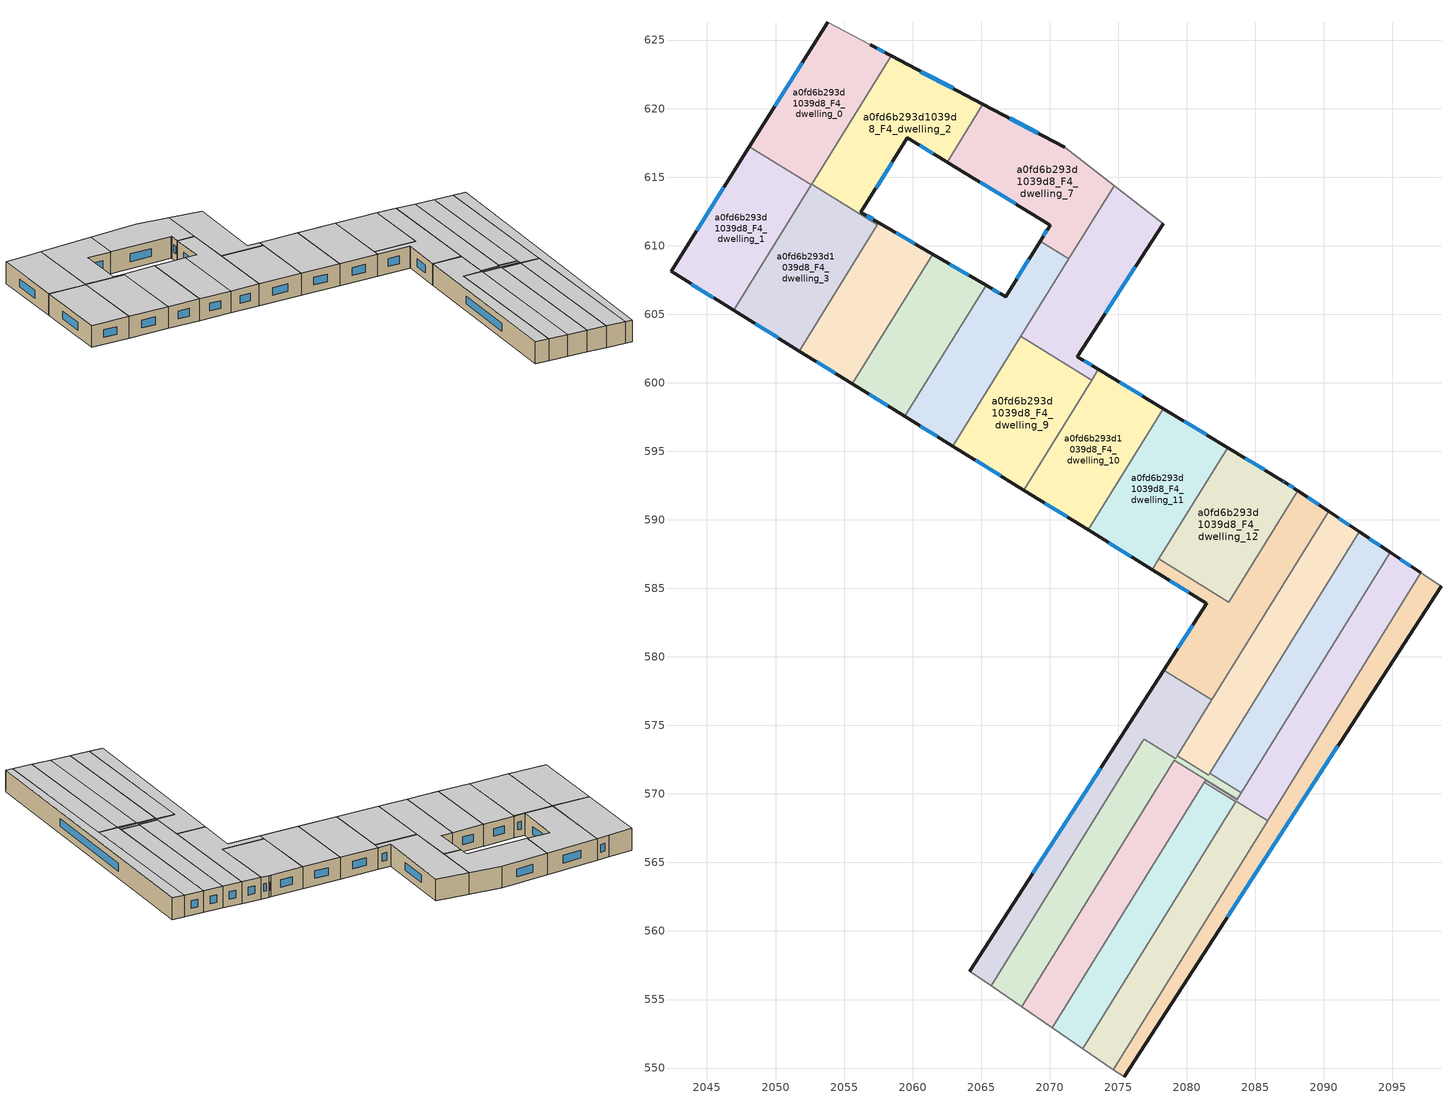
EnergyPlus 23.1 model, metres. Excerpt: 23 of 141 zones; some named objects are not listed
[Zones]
a0fd6b293d1039d8_F4_dwelling_0
 floor to a0fd6b293d1039d8_F3_dwelling_0 (EU_floor_Construction): 2056.91,624.66 2058.44,623.85 2052.61,614.43 2048.1,617.22 2053.8,626.31 z12
 wall outside (EU_wall_Construction): 2058.44,623.85 2056.91,624.66 / 2053.8,626.31 2048.1,617.22 z12:15
 wall to a0fd6b293d1039d8_F4_dwelling_1 (EU_wall_Construction): 2048.1,617.22 2052.61,614.43 z12:15
 wall adiabatic (EU_wall_Construction): 2056.91,624.66 2053.8,626.31 z12:15
 wall to a0fd6b293d1039d8_F4_dwelling_2 (EU_wall_Construction): 2052.64,614.48 2058.44,623.85 z12:15
 wall to a0fd6b293d1039d8_F4_dwelling_3 (EU_wall_Construction): 2052.61,614.43 2052.64,614.48 z12:15
 window (EU_Window_Construction): 2057.94,624.11 2057.41,624.4 / 2051.95,623.35 2049.95,620.18 z12.98:14.02
 ceiling to a0fd6b293d1039d8_F5_dwelling_0 (EU_floor_Construction): 2052.61,614.43 2058.44,623.85 2056.91,624.66 2053.8,626.31 2048.1,617.22 z15
a0fd6b293d1039d8_F4_dwelling_1
 floor to a0fd6b293d1039d8_F3_dwelling_1 (EU_floor_Construction): 2052.61,614.43 2046.94,605.29 2042.37,608.12 2048.1,617.22 z12
 wall outside (EU_wall_Construction): 2048.1,617.22 2042.37,608.12 2046.94,605.29 z12:15
 wall to a0fd6b293d1039d8_F4_dwelling_3 (EU_wall_Construction): 2046.94,605.29 2052.61,614.43 z12:15
 window (EU_Window_Construction): 2046.24,614.26 2044.23,611.08 / 2043.86,607.2 2045.46,606.21 z12.98:14.02
 ceiling to a0fd6b293d1039d8_F5_dwelling_1 (EU_floor_Construction): 2046.94,605.29 2052.61,614.43 2048.1,617.22 2042.37,608.12 z15
a0fd6b293d1039d8_F4_dwelling_10
 floor to a0fd6b293d1039d8_F3_dwelling_10 (EU_floor_Construction): 2078.29,598.11 2072.81,589.26 2068.11,592.17 2073.56,600.97 z12
 wall outside (EU_wall_Construction): 2068.11,592.17 2072.81,589.26 / 2078.29,598.11 2073.56,600.97 z12:15
 wall to a0fd6b293d1039d8_F4_dwelling_11 (EU_wall_Construction): 2072.81,589.26 2078.29,598.11 z12:15
 wall to a0fd6b293d1039d8_F4_dwelling_9 (EU_wall_Construction): 2073.08,600.19 2068.11,592.17 z12:15
 wall to a0fd6b293d1039d8_F4_dwelling_8 (EU_wall_Construction): 2073.56,600.97 2073.08,600.2 z12:15
 window (EU_Window_Construction): 2069.64,591.22 2071.28,590.21 / 2076.75,599.04 2075.1,600.04 z12.98:14.02
 ceiling to a0fd6b293d1039d8_F5_dwelling_10 (EU_floor_Construction): 2072.81,589.26 2078.29,598.11 2073.56,600.97 2068.11,592.17 z15
a0fd6b293d1039d8_F4_dwelling_11
 floor to a0fd6b293d1039d8_F3_dwelling_11 (EU_floor_Construction): 2082.99,595.26 2077.48,586.36 2072.81,589.26 2078.29,598.11 z12
 wall outside (EU_wall_Construction): 2082.99,595.26 2078.29,598.11 / 2072.81,589.26 2077.48,586.36 z12:15
 wall to a0fd6b293d1039d8_F4_dwelling_12 (EU_wall_Construction): 2077.97,587.15 2082.99,595.26 z12:15
 wall to a0fd6b293d1039d8_F4_dwelling_13 (EU_wall_Construction): 2077.48,586.36 2077.97,587.15 z12:15
 window (EU_Window_Construction): 2081.46,596.19 2079.82,597.19 / 2074.33,588.32 2075.96,587.3 z12.98:14.02
 ceiling to a0fd6b293d1039d8_F5_dwelling_11 (EU_floor_Construction): 2077.48,586.36 2082.99,595.26 2078.29,598.11 2072.81,589.26 z15
a0fd6b293d1039d8_F4_dwelling_12
 floor to a0fd6b293d1039d8_F3_dwelling_12 (EU_floor_Construction): 2086.97,592.86 2087.15,592.75 2088.1,592.12 2083.07,583.99 2077.97,587.15 2082.99,595.26 z12
 wall outside (EU_wall_Construction): 2088.1,592.12 2087.15,592.75 2086.97,592.86 2082.99,595.26 z12:15
 wall to a0fd6b293d1039d8_F4_dwelling_13 (EU_wall_Construction): 2077.97,587.15 2083.07,583.99 2088.1,592.12 z12:15
 window (EU_Window_Construction): 2087.09,592.78 2087.03,592.82 / 2087.79,592.32 2087.46,592.54 / 2085.68,593.64 2084.29,594.48 z12.98:14.02
 ceiling to a0fd6b293d1039d8_F5_dwelling_12 (EU_floor_Construction): 2083.07,583.99 2088.1,592.12 2087.15,592.75 2086.97,592.86 2082.99,595.26 2077.97,587.15 z15
a0fd6b293d1039d8_F4_dwelling_13
 floor to a0fd6b293d1039d8_F3_dwelling_13 (EU_floor_Construction): 2090.35,590.62 2081.83,576.86 2078.32,579.04 2081.45,583.9 2081.43,583.91 2077.48,586.36 2077.97,587.15 2083.07,583.99 2088.1,592.12 z12
 wall outside (EU_wall_Construction): 2090.35,590.62 2088.1,592.12 / 2077.48,586.36 2081.43,583.91 2081.45,583.9 2078.32,579.04 z12:15
 wall to a0fd6b293d1039d8_F4_dwelling_14 (EU_wall_Construction): 2078.32,579.04 2081.83,576.86 z12:15
 wall to a0fd6b293d1039d8_F4_dwelling_15 (EU_wall_Construction): 2081.83,576.86 2090.35,590.62 z12:15
 window (EU_Window_Construction): 2089.62,591.1 2088.83,591.63 / 2080.43,582.32 2079.34,580.62 / 2078.77,585.56 2080.15,584.71 z12.98:14.02
 ceiling to a0fd6b293d1039d8_F5_dwelling_13 (EU_floor_Construction): 2081.83,576.86 2090.35,590.62 2088.1,592.12 2083.07,583.99 2077.97,587.15 2077.48,586.36 2081.43,583.91 2081.45,583.9 2078.32,579.04 z15
a0fd6b293d1039d8_F4_dwelling_14
 floor to a0fd6b293d1039d8_F3_dwelling_14 (EU_floor_Construction): 2081.83,576.86 2079.19,572.58 2076.89,574.01 2065.73,555.99 2064.15,557.07 2078.32,579.04 z12
 wall outside (EU_wall_Construction): 2078.32,579.04 2064.15,557.07 z12:15
 wall adiabatic (EU_wall_Construction): 2064.15,557.07 2065.73,555.99 z12:15
 wall to a0fd6b293d1039d8_F4_dwelling_16 (EU_wall_Construction): 2065.73,555.99 2076.76,573.79 2076.86,573.96 2076.89,574.01 2079.19,572.58 2079.32,572.79 z12:15
 wall to a0fd6b293d1039d8_F4_dwelling_15 (EU_wall_Construction): 2079.32,572.79 2081.83,576.86 z12:15
 window (EU_Window_Construction): 2073.71,571.89 2068.76,564.21 z12.98:14.02
 ceiling to a0fd6b293d1039d8_F5_dwelling_14 (EU_floor_Construction): 2065.73,555.99 2076.89,574.01 2079.19,572.58 2081.83,576.86 2078.32,579.04 2064.15,557.07 z15
a0fd6b293d1039d8_F4_dwelling_15
 floor to a0fd6b293d1039d8_F3_dwelling_15 (EU_floor_Construction): 2092.6,589.12 2081.61,571.37 2079.32,572.79 2090.35,590.62 z12
 wall outside (EU_wall_Construction): 2092.6,589.12 2090.35,590.62 z12:15
 wall to a0fd6b293d1039d8_F4_dwelling_16 (EU_wall_Construction): 2079.32,572.79 2081.61,571.37 2081.69,571.5 z12:15
 wall to a0fd6b293d1039d8_F4_dwelling_17 (EU_wall_Construction): 2081.69,571.5 2092.6,589.12 z12:15
 window (EU_Window_Construction): 2091.87,589.6 2091.08,590.13 z12.98:14.02
 ceiling to a0fd6b293d1039d8_F5_dwelling_15 (EU_floor_Construction): 2081.61,571.37 2092.6,589.12 2090.35,590.62 2079.32,572.79 z15
a0fd6b293d1039d8_F4_dwelling_16
 floor to a0fd6b293d1039d8_F3_dwelling_16 (EU_floor_Construction): 2081.69,571.5 2083.98,570.08 2083.69,569.61 2079.1,572.45 2067.97,554.46 2065.73,555.99 2076.76,573.79 2076.86,573.96 2076.89,574.01 2079.19,572.58 2079.32,572.79 2081.61,571.37 z12
 wall to a0fd6b293d1039d8_F4_dwelling_17 (EU_wall_Construction): 2083.98,570.08 2081.69,571.5 z12:15
 wall adiabatic (EU_wall_Construction): 2065.73,555.99 2067.97,554.46 z12:15
 wall to a0fd6b293d1039d8_F4_dwelling_18 (EU_wall_Construction): 2067.97,554.46 2079.1,572.45 2083.69,569.61 z12:15
 wall to a0fd6b293d1039d8_F4_dwelling_19 (EU_wall_Construction): 2083.69,569.61 2083.98,570.08 z12:15
 ceiling to a0fd6b293d1039d8_F5_dwelling_16 (EU_floor_Construction): 2083.69,569.61 2083.98,570.08 2081.69,571.5 2081.61,571.37 2079.32,572.79 2079.19,572.58 2076.89,574.01 2076.86,573.96 2076.76,573.79 2065.73,555.99 2067.97,554.46 2079.1,572.45 z15
a0fd6b293d1039d8_F4_dwelling_17
 floor to a0fd6b293d1039d8_F3_dwelling_17 (EU_floor_Construction): 2094.85,587.62 2083.98,570.08 2081.69,571.5 2092.6,589.12 z12
 wall outside (EU_wall_Construction): 2094.85,587.62 2092.6,589.12 z12:15
 wall to a0fd6b293d1039d8_F4_dwelling_19 (EU_wall_Construction): 2083.98,570.08 2094.85,587.62 z12:15
 window (EU_Window_Construction): 2094.12,588.11 2093.33,588.63 z12.98:14.02
 ceiling to a0fd6b293d1039d8_F5_dwelling_17 (EU_floor_Construction): 2083.98,570.08 2094.85,587.62 2092.6,589.12 2081.69,571.5 z15
a0fd6b293d1039d8_F4_dwelling_18
 floor to a0fd6b293d1039d8_F3_dwelling_18 (EU_floor_Construction): 2081.37,570.98 2081.34,570.93 2070.2,552.94 2067.97,554.46 2079.1,572.45 2083.69,569.61 2083.67,569.56 z12
 wall adiabatic (EU_wall_Construction): 2067.97,554.46 2070.2,552.94 z12:15
 wall to a0fd6b293d1039d8_F4_dwelling_19 (EU_wall_Construction): 2081.29,570.85 2081.34,570.93 2081.37,570.98 2083.67,569.56 2083.69,569.61 z12:15
 wall to a0fd6b293d1039d8_F4_dwelling_20 (EU_wall_Construction): 2070.2,552.94 2081.29,570.85 z12:15
 ceiling to a0fd6b293d1039d8_F5_dwelling_18 (EU_floor_Construction): 2070.2,552.94 2081.34,570.93 2081.37,570.98 2083.67,569.56 2083.69,569.61 2079.1,572.45 2067.97,554.46 z15
a0fd6b293d1039d8_F4_dwelling_19
 floor to a0fd6b293d1039d8_F3_dwelling_19 (EU_floor_Construction): 2097.09,586.12 2086.01,568.22 2085.93,568.09 2085.9,568.05 2083.61,569.47 2083.58,569.43 2081.29,570.85 2081.34,570.93 2081.37,570.98 2083.67,569.56 2094.85,587.62 z12
 wall outside (EU_wall_Construction): 2097.09,586.12 2094.85,587.62 z12:15
 wall to a0fd6b293d1039d8_F4_dwelling_21 (EU_wall_Construction): 2083.58,569.43 2083.61,569.47 2085.9,568.05 z12:15
 wall to a0fd6b293d1039d8_F4_dwelling_20 (EU_wall_Construction): 2081.29,570.85 2083.58,569.43 z12:15
 wall to a0fd6b293d1039d8_F4_dwelling_22 (EU_wall_Construction): 2085.9,568.05 2085.93,568.09 2086.01,568.22 2097.09,586.12 z12:15
 window (EU_Window_Construction): 2096.36,586.61 2095.58,587.13 z12.98:14.02
 ceiling to a0fd6b293d1039d8_F5_dwelling_19 (EU_floor_Construction): 2086.01,568.22 2097.09,586.12 2094.85,587.62 2083.67,569.56 2081.37,570.98 2081.34,570.93 2081.29,570.85 2083.58,569.43 2083.61,569.47 2085.9,568.05 2085.93,568.09 z15
a0fd6b293d1039d8_F4_dwelling_2
 floor to a0fd6b293d1039d8_F3_dwelling_2 (EU_floor_Construction): 2065.13,620.32 2062.52,616.1 2062.43,616.16 2059.62,617.87 2056.23,612.43 2057.54,611.67 2057.44,611.51 2052.64,614.48 2058.44,623.85 z12
 wall outside (EU_wall_Construction): 2065.13,620.32 2058.44,623.85 / 2057.54,611.67 2056.23,612.43 2059.62,617.87 2062.43,616.16 2062.52,616.1 z12:15
 wall to a0fd6b293d1039d8_F4_dwelling_7 (EU_wall_Construction): 2062.52,616.1 2065.13,620.32 z12:15
 wall to a0fd6b293d1039d8_F4_dwelling_3 (EU_wall_Construction): 2052.64,614.48 2057.44,611.51 z12:15
 wall to a0fd6b293d1039d8_F4_dwelling_4 (EU_wall_Construction): 2057.44,611.51 2057.54,611.67 z12:15
 window (EU_Window_Construction): 2062.95,621.47 2060.61,622.7 / 2060.54,617.31 2061.52,616.71 / 2057.34,614.2 2058.52,616.1 / 2057.11,611.92 2056.66,612.18 z12.98:14.02
 ceiling to a0fd6b293d1039d8_F5_dwelling_2 (EU_floor_Construction): 2062.52,616.1 2065.13,620.32 2058.44,623.85 2052.64,614.48 2057.44,611.51 2057.54,611.67 2056.23,612.43 2059.62,617.87 2062.43,616.16 z15
a0fd6b293d1039d8_F4_dwelling_20
 floor to a0fd6b293d1039d8_F3_dwelling_20 (EU_floor_Construction): 2083.58,569.43 2072.43,551.41 2070.2,552.94 2081.29,570.85 z12
 wall adiabatic (EU_wall_Construction): 2070.2,552.94 2072.43,551.41 z12:15
 wall to a0fd6b293d1039d8_F4_dwelling_21 (EU_wall_Construction): 2072.43,551.41 2083.58,569.43 z12:15
 ceiling to a0fd6b293d1039d8_F5_dwelling_20 (EU_floor_Construction): 2072.43,551.41 2083.58,569.43 2081.29,570.85 2070.2,552.94 z15
a0fd6b293d1039d8_F4_dwelling_21
 floor to a0fd6b293d1039d8_F3_dwelling_21 (EU_floor_Construction): 2085.9,568.05 2074.66,549.89 2072.43,551.41 2083.61,569.47 z12
 wall adiabatic (EU_wall_Construction): 2072.43,551.41 2074.66,549.89 z12:15
 wall to a0fd6b293d1039d8_F4_dwelling_22 (EU_wall_Construction): 2074.66,549.89 2085.9,568.05 z12:15
 ceiling to a0fd6b293d1039d8_F5_dwelling_21 (EU_floor_Construction): 2074.66,549.89 2085.9,568.05 2083.61,569.47 2072.43,551.41 z15
a0fd6b293d1039d8_F4_dwelling_22
 floor to a0fd6b293d1039d8_F3_dwelling_22 (EU_floor_Construction): 2098.55,585.15 2075.43,549.36 2074.66,549.89 2097.09,586.12 z12
 wall outside (EU_wall_Construction): 2075.43,549.36 2098.55,585.15 z12:15
 wall adiabatic (EU_wall_Construction): 2098.55,585.15 2097.09,586.12 / 2074.66,549.89 2075.43,549.36 z12:15
 window (EU_Window_Construction): 2082.95,561 2091.03,573.51 z12.98:14.02
 ceiling to a0fd6b293d1039d8_F5_dwelling_22 (EU_floor_Construction): 2075.43,549.36 2098.55,585.15 2097.09,586.12 2074.66,549.89 z15
a0fd6b293d1039d8_F4_dwelling_3
 floor to a0fd6b293d1039d8_F3_dwelling_3 (EU_floor_Construction): 2057.44,611.51 2051.74,602.31 2046.94,605.29 2052.64,614.48 z12
 wall outside (EU_wall_Construction): 2046.94,605.29 2051.74,602.31 z12:15
 wall to a0fd6b293d1039d8_F4_dwelling_4 (EU_wall_Construction): 2051.74,602.31 2057.44,611.51 z12:15
 window (EU_Window_Construction): 2048.5,604.32 2050.18,603.28 z12.98:14.02
 ceiling to a0fd6b293d1039d8_F5_dwelling_3 (EU_floor_Construction): 2051.74,602.31 2057.44,611.51 2052.64,614.48 2046.94,605.29 z15
a0fd6b293d1039d8_F4_dwelling_4
 floor to a0fd6b293d1039d8_F3_dwelling_4 (EU_floor_Construction): 2061.41,609.41 2061.46,609.38 2055.6,599.92 2051.74,602.31 2057.54,611.67 z12
 wall outside (EU_wall_Construction): 2061.46,609.38 2061.41,609.41 2057.54,611.67 / 2051.74,602.31 2055.6,599.92 z12:15
 wall to a0fd6b293d1039d8_F4_dwelling_5 (EU_wall_Construction): 2055.6,599.92 2061.46,609.38 z12:15
 window (EU_Window_Construction): 2060.15,610.14 2058.8,610.93 / 2053,601.53 2054.35,600.7 z12.98:14.02
 ceiling to a0fd6b293d1039d8_F5_dwelling_4 (EU_floor_Construction): 2055.6,599.92 2061.46,609.38 2061.41,609.41 2057.54,611.67 2051.74,602.31 z15
a0fd6b293d1039d8_F4_dwelling_5
 floor to a0fd6b293d1039d8_F3_dwelling_5 (EU_floor_Construction): 2065.36,607.1 2059.44,597.54 2055.6,599.92 2061.46,609.38 z12
 wall outside (EU_wall_Construction): 2065.36,607.1 2061.46,609.38 / 2055.6,599.92 2059.44,597.54 z12:15
 wall to a0fd6b293d1039d8_F4_dwelling_6 (EU_wall_Construction): 2059.44,597.54 2065.36,607.1 z12:15
 window (EU_Window_Construction): 2064.09,607.84 2062.73,608.64 / 2056.85,599.15 2058.19,598.32 z12.98:14.02
 ceiling to a0fd6b293d1039d8_F5_dwelling_5 (EU_floor_Construction): 2059.44,597.54 2065.36,607.1 2061.46,609.38 2055.6,599.92 z15
a0fd6b293d1039d8_F4_dwelling_6
 floor to a0fd6b293d1039d8_F3_dwelling_6 (EU_floor_Construction): 2071.39,609.03 2062.93,595.38 2059.44,597.54 2065.36,607.1 2066.78,606.27 2069.3,610.33 z12
 wall outside (EU_wall_Construction): 2069.3,610.33 2066.78,606.27 2065.36,607.1 / 2059.44,597.54 2062.93,595.38 z12:15
 wall to a0fd6b293d1039d8_F4_dwelling_7 (EU_wall_Construction): 2071.39,609.03 2069.3,610.33 z12:15
 wall to a0fd6b293d1039d8_F4_dwelling_9 (EU_wall_Construction): 2062.93,595.38 2067.9,603.4 z12:15
 wall to a0fd6b293d1039d8_F4_dwelling_8 (EU_wall_Construction): 2067.9,603.4 2071.39,609.03 z12:15
 window (EU_Window_Construction): 2066.32,606.54 2065.82,606.83 / 2068.48,609.01 2067.6,607.59 / 2060.58,596.84 2061.8,596.08 z12.98:14.02
 ceiling to a0fd6b293d1039d8_F5_dwelling_6 (EU_floor_Construction): 2062.93,595.38 2071.39,609.03 2069.3,610.33 2066.78,606.27 2065.36,607.1 2059.44,597.54 z15
a0fd6b293d1039d8_F4_dwelling_7
 floor to a0fd6b293d1039d8_F3_dwelling_7 (EU_floor_Construction): 2071.1,617.17 2074.7,614.38 2071.39,609.03 2069.3,610.33 2070.03,611.51 2069.92,611.58 2062.52,616.1 2065.13,620.32 z12
 wall outside (EU_wall_Construction): 2062.52,616.1 2069.92,611.58 2070.03,611.51 2069.3,610.33 / 2071.1,617.17 2065.13,620.32 z12:15
 wall adiabatic (EU_wall_Construction): 2074.7,614.38 2071.1,617.17 z12:15
 wall to a0fd6b293d1039d8_F4_dwelling_8 (EU_wall_Construction): 2071.39,609.03 2074.7,614.38 z12:15
 window (EU_Window_Construction): 2064.92,614.63 2067.51,613.05 / 2069.16,618.19 2067.07,619.3 / 2069.8,611.12 2069.54,610.71 z12.98:14.02
 ceiling to a0fd6b293d1039d8_F5_dwelling_7 (EU_floor_Construction): 2071.39,609.03 2074.7,614.38 2071.1,617.17 2065.13,620.32 2062.52,616.1 2069.92,611.58 2070.03,611.51 2069.3,610.33 z15
a0fd6b293d1039d8_F4_dwelling_8
 floor to a0fd6b293d1039d8_F3_dwelling_8 (EU_floor_Construction): 2078.3,611.6 2072.01,601.91 2073.56,600.97 2073.07,600.2 2067.9,603.4 2074.7,614.38 z12
 wall outside (EU_wall_Construction): 2073.56,600.97 2072.01,601.91 2078.3,611.6 z12:15
 wall to a0fd6b293d1039d8_F4_dwelling_9 (EU_wall_Construction): 2067.9,603.4 2073.07,600.2 z12:15
 wall adiabatic (EU_wall_Construction): 2078.3,611.6 2074.7,614.38 z12:15
 window (EU_Window_Construction): 2074.06,605.06 2076.26,608.45 / 2073.06,601.28 2072.52,601.61 z12.98:14.02
 ceiling to a0fd6b293d1039d8_F5_dwelling_8 (EU_floor_Construction): 2073.56,600.97 2072.01,601.91 2078.3,611.6 2074.7,614.38 2067.9,603.4 2073.07,600.2 z15
a0fd6b293d1039d8_F4_dwelling_9
 floor to a0fd6b293d1039d8_F3_dwelling_9 (EU_floor_Construction): 2073.07,600.2 2068.11,592.17 2062.93,595.38 2067.9,603.4 z12
 wall outside (EU_wall_Construction): 2062.93,595.38 2068.11,592.17 z12:15
 window (EU_Window_Construction): 2064.62,594.33 2066.42,593.21 z12.98:14.02
 ceiling to a0fd6b293d1039d8_F5_dwelling_9 (EU_floor_Construction): 2068.11,592.17 2073.07,600.2 2067.9,603.4 2062.93,595.38 z15
[Building]
EU S2 Campaign: North Axis=0; Terrain=City; Solar Distribution=FullExterior
[Site:Location]
Bologna: Latitude=44.5; Longitude=11.25; Time Zone=1; Elevation=37
[SizingPeriod:WeatherFileDays]
AnnualSizingPeriod: Begin Month=1; Begin Day of Month=1; End Month=12; End Day of Month=31; Day of Week for Start Day=Monday; Use Weather File Daylight Saving Period=No; Use Weather File Rain and Snow Indicators=No
[MATERIAL]
EU_InternalMass_Material: Roughness=MediumRough; Thickness=0.1; Conductivity=1; Density=1800; Specific Heat=900; Thermal Absorptance=0.9; Solar Absorptance=0.7; Visible Absorptance=0.7
[MATERIAL:NOMASS] Roughness=MediumRough; Thermal Absorptance=0.9; Solar Absorptance=0.7; Visible Absorptance=0.7
Name | Thermal Resistance
EU_wall_NoMass | 0.905828
EU_floor_NoMass | 0.67114
[WINDOWMATERIAL:SIMPLEGLAZINGSYSTEM]
EU_Window_SimpleGlazing: UFactor=4.52486; Solar Heat Gain Coefficient=0.85; Visible Transmittance=0.85
[CONSTRUCTION]
EU_wall_Construction: EU_wall_NoMass
EU_floor_Construction: EU_floor_NoMass
EU_Window_Construction: EU_Window_SimpleGlazing
EU_InternalMass_Construction: EU_InternalMass_Material
[ZONE] Type=1; Multiplier=1; Ceiling Height=autocalculate; Floor Area=autocalculate; Part of Total Floor Area=Yes
Name | Volume
a0fd6b293d1039d8_F4_dwelling_0 | 172.289
a0fd6b293d1039d8_F4_dwelling_1 | 172.304
a0fd6b293d1039d8_F4_dwelling_10 | 172.26
a0fd6b293d1039d8_F4_dwelling_11 | 172.282
a0fd6b293d1039d8_F4_dwelling_12 | 172.277
a0fd6b293d1039d8_F4_dwelling_13 | 172.27
a0fd6b293d1039d8_F4_dwelling_14 | 172.265
a0fd6b293d1039d8_F4_dwelling_15 | 169.432
a0fd6b293d1039d8_F4_dwelling_16 | 179.991
a0fd6b293d1039d8_F4_dwelling_17 | 167.443
a0fd6b293d1039d8_F4_dwelling_18 | 172.34
a0fd6b293d1039d8_F4_dwelling_19 | 173.549
a0fd6b293d1039d8_F4_dwelling_2 | 189.202
a0fd6b293d1039d8_F4_dwelling_20 | 171.048
a0fd6b293d1039d8_F4_dwelling_21 | 172.278
a0fd6b293d1039d8_F4_dwelling_22 | 172.25
a0fd6b293d1039d8_F4_dwelling_3 | 183.272
a0fd6b293d1039d8_F4_dwelling_4 | 150.642
a0fd6b293d1039d8_F4_dwelling_5 | 151.564
a0fd6b293d1039d8_F4_dwelling_6 | 174.339
a0fd6b293d1039d8_F4_dwelling_7 | 184.738
a0fd6b293d1039d8_F4_dwelling_8 | 172.281
a0fd6b293d1039d8_F4_dwelling_9 | 172.284
[INTERNALMASS] Construction=EU_InternalMass_Construction
Name | Zone or ZoneList | Surface Area
a0fd6b293d1039d8_F4_dwelling_0_EU_InternalMass | a0fd6b293d1039d8_F4_dwelling_0 | 57.43
a0fd6b293d1039d8_F4_dwelling_1_EU_InternalMass | a0fd6b293d1039d8_F4_dwelling_1 | 57.4337
a0fd6b293d1039d8_F4_dwelling_2_EU_InternalMass | a0fd6b293d1039d8_F4_dwelling_2 | 63.0678
a0fd6b293d1039d8_F4_dwelling_3_EU_InternalMass | a0fd6b293d1039d8_F4_dwelling_3 | 61.0932
a0fd6b293d1039d8_F4_dwelling_4_EU_InternalMass | a0fd6b293d1039d8_F4_dwelling_4 | 50.2094
a0fd6b293d1039d8_F4_dwelling_5_EU_InternalMass | a0fd6b293d1039d8_F4_dwelling_5 | 50.5209
a0fd6b293d1039d8_F4_dwelling_6_EU_InternalMass | a0fd6b293d1039d8_F4_dwelling_6 | 58.1141
a0fd6b293d1039d8_F4_dwelling_7_EU_InternalMass | a0fd6b293d1039d8_F4_dwelling_7 | 61.5722
a0fd6b293d1039d8_F4_dwelling_8_EU_InternalMass | a0fd6b293d1039d8_F4_dwelling_8 | 57.4257
a0fd6b293d1039d8_F4_dwelling_9_EU_InternalMass | a0fd6b293d1039d8_F4_dwelling_9 | 57.4291
a0fd6b293d1039d8_F4_dwelling_10_EU_InternalMass | a0fd6b293d1039d8_F4_dwelling_10 | 57.4204
a0fd6b293d1039d8_F4_dwelling_11_EU_InternalMass | a0fd6b293d1039d8_F4_dwelling_11 | 57.4307
a0fd6b293d1039d8_F4_dwelling_12_EU_InternalMass | a0fd6b293d1039d8_F4_dwelling_12 | 57.4253
a0fd6b293d1039d8_F4_dwelling_13_EU_InternalMass | a0fd6b293d1039d8_F4_dwelling_13 | 57.4244
a0fd6b293d1039d8_F4_dwelling_14_EU_InternalMass | a0fd6b293d1039d8_F4_dwelling_14 | 57.4212
a0fd6b293d1039d8_F4_dwelling_15_EU_InternalMass | a0fd6b293d1039d8_F4_dwelling_15 | 56.4757
a0fd6b293d1039d8_F4_dwelling_16_EU_InternalMass | a0fd6b293d1039d8_F4_dwelling_16 | 60.0029
a0fd6b293d1039d8_F4_dwelling_17_EU_InternalMass | a0fd6b293d1039d8_F4_dwelling_17 | 55.8081
a0fd6b293d1039d8_F4_dwelling_18_EU_InternalMass | a0fd6b293d1039d8_F4_dwelling_18 | 57.4467
a0fd6b293d1039d8_F4_dwelling_19_EU_InternalMass | a0fd6b293d1039d8_F4_dwelling_19 | 57.8438
a0fd6b293d1039d8_F4_dwelling_20_EU_InternalMass | a0fd6b293d1039d8_F4_dwelling_20 | 57.0201
a0fd6b293d1039d8_F4_dwelling_21_EU_InternalMass | a0fd6b293d1039d8_F4_dwelling_21 | 57.4265
a0fd6b293d1039d8_F4_dwelling_22_EU_InternalMass | a0fd6b293d1039d8_F4_dwelling_22 | 57.4171
[OTHEREQUIPMENT] Fuel Type=Electricity; Design Level Calculation Method=Watts/Area; Power per Zone Floor Area=1; Fraction Latent=0; Fraction Radiant=0; Fraction Lost=0; Carbon Dioxide Generation Rate=0; EndUse Subcategory=EU_Step8_InternalGains
Name | Zone or ZoneList or Space or SpaceList | Schedule
EU_Step8_InternalGain_a0fd6b293d1039d8_F4_dwelling_0_f000 | a0fd6b293d1039d8_F4_dwelling_0 | EU_Step8_GainSchedule_a0fd6b293d1039d8_F4_dwelling_0_f000
EU_Step8_InternalGain_a0fd6b293d1039d8_F4_dwelling_1_f000 | a0fd6b293d1039d8_F4_dwelling_1 | EU_Step8_GainSchedule_a0fd6b293d1039d8_F4_dwelling_1_f000
EU_Step8_InternalGain_a0fd6b293d1039d8_F4_dwelling_2_f000 | a0fd6b293d1039d8_F4_dwelling_2 | EU_Step8_GainSchedule_a0fd6b293d1039d8_F4_dwelling_2_f000
EU_Step8_InternalGain_a0fd6b293d1039d8_F4_dwelling_3_f000 | a0fd6b293d1039d8_F4_dwelling_3 | EU_Step8_GainSchedule_a0fd6b293d1039d8_F4_dwelling_3_f000
EU_Step8_InternalGain_a0fd6b293d1039d8_F4_dwelling_4_f000 | a0fd6b293d1039d8_F4_dwelling_4 | EU_Step8_GainSchedule_a0fd6b293d1039d8_F4_dwelling_4_f000
EU_Step8_InternalGain_a0fd6b293d1039d8_F4_dwelling_5_f000 | a0fd6b293d1039d8_F4_dwelling_5 | EU_Step8_GainSchedule_a0fd6b293d1039d8_F4_dwelling_5_f000
EU_Step8_InternalGain_a0fd6b293d1039d8_F4_dwelling_6_f000 | a0fd6b293d1039d8_F4_dwelling_6 | EU_Step8_GainSchedule_a0fd6b293d1039d8_F4_dwelling_6_f000
EU_Step8_InternalGain_a0fd6b293d1039d8_F4_dwelling_7_f000 | a0fd6b293d1039d8_F4_dwelling_7 | EU_Step8_GainSchedule_a0fd6b293d1039d8_F4_dwelling_7_f000
EU_Step8_InternalGain_a0fd6b293d1039d8_F4_dwelling_8_f000 | a0fd6b293d1039d8_F4_dwelling_8 | EU_Step8_GainSchedule_a0fd6b293d1039d8_F4_dwelling_8_f000
EU_Step8_InternalGain_a0fd6b293d1039d8_F4_dwelling_9_f000 | a0fd6b293d1039d8_F4_dwelling_9 | EU_Step8_GainSchedule_a0fd6b293d1039d8_F4_dwelling_9_f000
EU_Step8_InternalGain_a0fd6b293d1039d8_F4_dwelling_10_f000 | a0fd6b293d1039d8_F4_dwelling_10 | EU_Step8_GainSchedule_a0fd6b293d1039d8_F4_dwelling_10_f000
EU_Step8_InternalGain_a0fd6b293d1039d8_F4_dwelling_11_f000 | a0fd6b293d1039d8_F4_dwelling_11 | EU_Step8_GainSchedule_a0fd6b293d1039d8_F4_dwelling_11_f000
EU_Step8_InternalGain_a0fd6b293d1039d8_F4_dwelling_12_f000 | a0fd6b293d1039d8_F4_dwelling_12 | EU_Step8_GainSchedule_a0fd6b293d1039d8_F4_dwelling_12_f000
EU_Step8_InternalGain_a0fd6b293d1039d8_F4_dwelling_13_f000 | a0fd6b293d1039d8_F4_dwelling_13 | EU_Step8_GainSchedule_a0fd6b293d1039d8_F4_dwelling_13_f000
EU_Step8_InternalGain_a0fd6b293d1039d8_F4_dwelling_14_f000 | a0fd6b293d1039d8_F4_dwelling_14 | EU_Step8_GainSchedule_a0fd6b293d1039d8_F4_dwelling_14_f000
EU_Step8_InternalGain_a0fd6b293d1039d8_F4_dwelling_15_f000 | a0fd6b293d1039d8_F4_dwelling_15 | EU_Step8_GainSchedule_a0fd6b293d1039d8_F4_dwelling_15_f000
EU_Step8_InternalGain_a0fd6b293d1039d8_F4_dwelling_16_f000 | a0fd6b293d1039d8_F4_dwelling_16 | EU_Step8_GainSchedule_a0fd6b293d1039d8_F4_dwelling_16_f000
EU_Step8_InternalGain_a0fd6b293d1039d8_F4_dwelling_17_f000 | a0fd6b293d1039d8_F4_dwelling_17 | EU_Step8_GainSchedule_a0fd6b293d1039d8_F4_dwelling_17_f000
EU_Step8_InternalGain_a0fd6b293d1039d8_F4_dwelling_18_f000 | a0fd6b293d1039d8_F4_dwelling_18 | EU_Step8_GainSchedule_a0fd6b293d1039d8_F4_dwelling_18_f000
EU_Step8_InternalGain_a0fd6b293d1039d8_F4_dwelling_19_f000 | a0fd6b293d1039d8_F4_dwelling_19 | EU_Step8_GainSchedule_a0fd6b293d1039d8_F4_dwelling_19_f000
EU_Step8_InternalGain_a0fd6b293d1039d8_F4_dwelling_20_f000 | a0fd6b293d1039d8_F4_dwelling_20 | EU_Step8_GainSchedule_a0fd6b293d1039d8_F4_dwelling_20_f000
EU_Step8_InternalGain_a0fd6b293d1039d8_F4_dwelling_21_f000 | a0fd6b293d1039d8_F4_dwelling_21 | EU_Step8_GainSchedule_a0fd6b293d1039d8_F4_dwelling_21_f000
EU_Step8_InternalGain_a0fd6b293d1039d8_F4_dwelling_22_f000 | a0fd6b293d1039d8_F4_dwelling_22 | EU_Step8_GainSchedule_a0fd6b293d1039d8_F4_dwelling_22_f000
[ZONEVENTILATION:DESIGNFLOWRATE] Schedule=EU_AlwaysOn; Design Flow Rate Calculation Method=AirChanges/Hour; Air Changes per Hour=0.73129; Ventilation Type=Natural; Fan Pressure Rise=0; Fan Total Efficiency=1; Constant Term Coefficient=1; Temperature Term Coefficient=0; Velocity Term Coefficient=0; Velocity Squared Term Coefficient=0; Minimum Indoor Temperature=-100; Maximum Indoor Temperature=100; Delta Temperature=-100; Minimum Outdoor Temperature=-100; Maximum Outdoor Temperature=100; Maximum Wind Speed=40
Name | Zone or ZoneList or Space or SpaceList
EU_ConstantAir_a0fd6b293d1039d8_F4_dwelling_0 | a0fd6b293d1039d8_F4_dwelling_0
EU_ConstantAir_a0fd6b293d1039d8_F4_dwelling_1 | a0fd6b293d1039d8_F4_dwelling_1
EU_ConstantAir_a0fd6b293d1039d8_F4_dwelling_2 | a0fd6b293d1039d8_F4_dwelling_2
EU_ConstantAir_a0fd6b293d1039d8_F4_dwelling_3 | a0fd6b293d1039d8_F4_dwelling_3
EU_ConstantAir_a0fd6b293d1039d8_F4_dwelling_4 | a0fd6b293d1039d8_F4_dwelling_4
EU_ConstantAir_a0fd6b293d1039d8_F4_dwelling_5 | a0fd6b293d1039d8_F4_dwelling_5
EU_ConstantAir_a0fd6b293d1039d8_F4_dwelling_6 | a0fd6b293d1039d8_F4_dwelling_6
EU_ConstantAir_a0fd6b293d1039d8_F4_dwelling_7 | a0fd6b293d1039d8_F4_dwelling_7
EU_ConstantAir_a0fd6b293d1039d8_F4_dwelling_8 | a0fd6b293d1039d8_F4_dwelling_8
EU_ConstantAir_a0fd6b293d1039d8_F4_dwelling_9 | a0fd6b293d1039d8_F4_dwelling_9
EU_ConstantAir_a0fd6b293d1039d8_F4_dwelling_10 | a0fd6b293d1039d8_F4_dwelling_10
EU_ConstantAir_a0fd6b293d1039d8_F4_dwelling_11 | a0fd6b293d1039d8_F4_dwelling_11
EU_ConstantAir_a0fd6b293d1039d8_F4_dwelling_12 | a0fd6b293d1039d8_F4_dwelling_12
EU_ConstantAir_a0fd6b293d1039d8_F4_dwelling_13 | a0fd6b293d1039d8_F4_dwelling_13
EU_ConstantAir_a0fd6b293d1039d8_F4_dwelling_14 | a0fd6b293d1039d8_F4_dwelling_14
EU_ConstantAir_a0fd6b293d1039d8_F4_dwelling_15 | a0fd6b293d1039d8_F4_dwelling_15
EU_ConstantAir_a0fd6b293d1039d8_F4_dwelling_16 | a0fd6b293d1039d8_F4_dwelling_16
EU_ConstantAir_a0fd6b293d1039d8_F4_dwelling_17 | a0fd6b293d1039d8_F4_dwelling_17
EU_ConstantAir_a0fd6b293d1039d8_F4_dwelling_18 | a0fd6b293d1039d8_F4_dwelling_18
EU_ConstantAir_a0fd6b293d1039d8_F4_dwelling_19 | a0fd6b293d1039d8_F4_dwelling_19
EU_ConstantAir_a0fd6b293d1039d8_F4_dwelling_20 | a0fd6b293d1039d8_F4_dwelling_20
EU_ConstantAir_a0fd6b293d1039d8_F4_dwelling_21 | a0fd6b293d1039d8_F4_dwelling_21
EU_ConstantAir_a0fd6b293d1039d8_F4_dwelling_22 | a0fd6b293d1039d8_F4_dwelling_22
[HVACTEMPLATE:ZONE:IDEALLOADSAIRSYSTEM] System Availability Schedule=EU_AlwaysOn; Maximum Heating Supply Air Temperature=50; Minimum Cooling Supply Air Temperature=13; Maximum Heating Supply Air Humidity Ratio=0.0156; Minimum Cooling Supply Air Humidity Ratio=0.0077; Heating Limit=NoLimit; Cooling Limit=NoLimit; Heating Availability Schedule=EU_AlwaysOn; Cooling Availability Schedule=EU_CoolingOff; Dehumidification Control Type=ConstantSensibleHeatRatio; Cooling Sensible Heat Ratio=0.7; Dehumidification Setpoint=60; Humidification Control Type=None; Humidification Setpoint=30; Outdoor Air Method=None; Outdoor Air Flow Rate per Person=0.00944; Outdoor Air Flow Rate per Zone Floor Area=0; Outdoor Air Flow Rate per Zone=0; Demand Controlled Ventilation Type=None; Outdoor Air Economizer Type=NoEconomizer; Heat Recovery Type=None; Sensible Heat Recovery Effectiveness=0.7; Latent Heat Recovery Effectiveness=0.65
Name | Template Thermostat
a0fd6b293d1039d8_F4_dwelling_0 | EU_HeatOnly_a0fd6b293d1039d8_F4_dwelling_0
a0fd6b293d1039d8_F4_dwelling_1 | EU_HeatOnly_a0fd6b293d1039d8_F4_dwelling_1
a0fd6b293d1039d8_F4_dwelling_2 | EU_HeatOnly_a0fd6b293d1039d8_F4_dwelling_2
a0fd6b293d1039d8_F4_dwelling_3 | EU_HeatOnly_a0fd6b293d1039d8_F4_dwelling_3
a0fd6b293d1039d8_F4_dwelling_4 | EU_HeatOnly_a0fd6b293d1039d8_F4_dwelling_4
a0fd6b293d1039d8_F4_dwelling_5 | EU_HeatOnly_a0fd6b293d1039d8_F4_dwelling_5
a0fd6b293d1039d8_F4_dwelling_6 | EU_HeatOnly_a0fd6b293d1039d8_F4_dwelling_6
a0fd6b293d1039d8_F4_dwelling_7 | EU_HeatOnly_a0fd6b293d1039d8_F4_dwelling_7
a0fd6b293d1039d8_F4_dwelling_8 | EU_HeatOnly_a0fd6b293d1039d8_F4_dwelling_8
a0fd6b293d1039d8_F4_dwelling_9 | EU_HeatOnly_a0fd6b293d1039d8_F4_dwelling_9
a0fd6b293d1039d8_F4_dwelling_10 | EU_HeatOnly_a0fd6b293d1039d8_F4_dwelling_10
a0fd6b293d1039d8_F4_dwelling_11 | EU_HeatOnly_a0fd6b293d1039d8_F4_dwelling_11
a0fd6b293d1039d8_F4_dwelling_12 | EU_HeatOnly_a0fd6b293d1039d8_F4_dwelling_12
a0fd6b293d1039d8_F4_dwelling_13 | EU_HeatOnly_a0fd6b293d1039d8_F4_dwelling_13
a0fd6b293d1039d8_F4_dwelling_14 | EU_HeatOnly_a0fd6b293d1039d8_F4_dwelling_14
a0fd6b293d1039d8_F4_dwelling_15 | EU_HeatOnly_a0fd6b293d1039d8_F4_dwelling_15
a0fd6b293d1039d8_F4_dwelling_16 | EU_HeatOnly_a0fd6b293d1039d8_F4_dwelling_16
a0fd6b293d1039d8_F4_dwelling_17 | EU_HeatOnly_a0fd6b293d1039d8_F4_dwelling_17
a0fd6b293d1039d8_F4_dwelling_18 | EU_HeatOnly_a0fd6b293d1039d8_F4_dwelling_18
a0fd6b293d1039d8_F4_dwelling_19 | EU_HeatOnly_a0fd6b293d1039d8_F4_dwelling_19
a0fd6b293d1039d8_F4_dwelling_20 | EU_HeatOnly_a0fd6b293d1039d8_F4_dwelling_20
a0fd6b293d1039d8_F4_dwelling_21 | EU_HeatOnly_a0fd6b293d1039d8_F4_dwelling_21
a0fd6b293d1039d8_F4_dwelling_22 | EU_HeatOnly_a0fd6b293d1039d8_F4_dwelling_22
[SIZING:ZONE] Zone Cooling Design Supply Air Temperature Input Method=SupplyAirTemperature; Zone Cooling Design Supply Air Temperature=13; Zone Heating Design Supply Air Temperature Input Method=SupplyAirTemperature; Zone Heating Design Supply Air Temperature=50; Zone Cooling Design Supply Air Humidity Ratio=0.008; Zone Heating Design Supply Air Humidity Ratio=0.008; Cooling Design Air Flow Method=DesignDay; Cooling Design Air Flow Rate=0; Cooling Minimum Air Flow per Zone Floor Area=0.000762; Cooling Minimum Air Flow=0; Cooling Minimum Air Flow Fraction=0.2; Heating Design Air Flow Method=DesignDay; Heating Design Air Flow Rate=0; Heating Maximum Air Flow per Zone Floor Area=0.002032; Heating Maximum Air Flow=0.141576; Heating Maximum Air Flow Fraction=0.3; Account for Dedicated Outdoor Air System=No; Dedicated Outdoor Air System Control Strategy=NeutralSupplyAir; Dedicated Outdoor Air Low Setpoint Temperature for Design=autosize; Dedicated Outdoor Air High Setpoint Temperature for Design=autosize; Zone Load Sizing Method=Sensible Load Only No Latent Load; Zone Latent Cooling Design Supply Air Humidity Ratio Input Method=HumidityRatioDifference; Zone Cooling Design Supply Air Humidity Ratio Difference=0.005; Zone Latent Heating Design Supply Air Humidity Ratio Input Method=HumidityRatioDifference; Zone Humidification Design Supply Air Humidity Ratio Difference=0.005
a0fd6b293d1039d8_F4_dwelling_0; a0fd6b293d1039d8_F4_dwelling_1; a0fd6b293d1039d8_F4_dwelling_2; a0fd6b293d1039d8_F4_dwelling_3; a0fd6b293d1039d8_F4_dwelling_4; a0fd6b293d1039d8_F4_dwelling_5; a0fd6b293d1039d8_F4_dwelling_6; a0fd6b293d1039d8_F4_dwelling_7; a0fd6b293d1039d8_F4_dwelling_8; a0fd6b293d1039d8_F4_dwelling_9; a0fd6b293d1039d8_F4_dwelling_10; a0fd6b293d1039d8_F4_dwelling_11; a0fd6b293d1039d8_F4_dwelling_12; a0fd6b293d1039d8_F4_dwelling_13; a0fd6b293d1039d8_F4_dwelling_14; a0fd6b293d1039d8_F4_dwelling_15; a0fd6b293d1039d8_F4_dwelling_16; a0fd6b293d1039d8_F4_dwelling_17; a0fd6b293d1039d8_F4_dwelling_18; a0fd6b293d1039d8_F4_dwelling_19; a0fd6b293d1039d8_F4_dwelling_20; a0fd6b293d1039d8_F4_dwelling_21; a0fd6b293d1039d8_F4_dwelling_22
[SCHEDULE:CONSTANT]
Name | Hourly Value
EU_AlwaysOn | 1
EU_CoolingOff | 0
[SCHEDULE:FILE] Column Number=1; Rows to Skip at Top=0; Number of Hours of Data=8760; Column Separator=Comma; Interpolate to Timestep=No; Minutes per Item=60; Adjust Schedule for Daylight Savings=Yes
Name | File
EU_Step8_GainSchedule_a0fd6b293d1039d8_F4_dwelling_0_f000 | ../../schedules/a0fd6b293d1039d8/a0fd6b293d1039d8_F4_dwelling_0_f000_gain.csv
EU_Step8_GainSchedule_a0fd6b293d1039d8_F4_dwelling_1_f000 | ../../schedules/a0fd6b293d1039d8/a0fd6b293d1039d8_F4_dwelling_1_f000_gain.csv
EU_Step8_GainSchedule_a0fd6b293d1039d8_F4_dwelling_2_f000 | ../../schedules/a0fd6b293d1039d8/a0fd6b293d1039d8_F4_dwelling_2_f000_gain.csv
EU_Step8_GainSchedule_a0fd6b293d1039d8_F4_dwelling_3_f000 | ../../schedules/a0fd6b293d1039d8/a0fd6b293d1039d8_F4_dwelling_3_f000_gain.csv
EU_Step8_GainSchedule_a0fd6b293d1039d8_F4_dwelling_4_f000 | ../../schedules/a0fd6b293d1039d8/a0fd6b293d1039d8_F4_dwelling_4_f000_gain.csv
EU_Step8_GainSchedule_a0fd6b293d1039d8_F4_dwelling_5_f000 | ../../schedules/a0fd6b293d1039d8/a0fd6b293d1039d8_F4_dwelling_5_f000_gain.csv
EU_Step8_GainSchedule_a0fd6b293d1039d8_F4_dwelling_6_f000 | ../../schedules/a0fd6b293d1039d8/a0fd6b293d1039d8_F4_dwelling_6_f000_gain.csv
EU_Step8_GainSchedule_a0fd6b293d1039d8_F4_dwelling_7_f000 | ../../schedules/a0fd6b293d1039d8/a0fd6b293d1039d8_F4_dwelling_7_f000_gain.csv
EU_Step8_GainSchedule_a0fd6b293d1039d8_F4_dwelling_8_f000 | ../../schedules/a0fd6b293d1039d8/a0fd6b293d1039d8_F4_dwelling_8_f000_gain.csv
EU_Step8_GainSchedule_a0fd6b293d1039d8_F4_dwelling_9_f000 | ../../schedules/a0fd6b293d1039d8/a0fd6b293d1039d8_F4_dwelling_9_f000_gain.csv
EU_Step8_GainSchedule_a0fd6b293d1039d8_F4_dwelling_10_f000 | ../../schedules/a0fd6b293d1039d8/a0fd6b293d1039d8_F4_dwelling_10_f000_gain.csv
EU_Step8_GainSchedule_a0fd6b293d1039d8_F4_dwelling_11_f000 | ../../schedules/a0fd6b293d1039d8/a0fd6b293d1039d8_F4_dwelling_11_f000_gain.csv
EU_Step8_GainSchedule_a0fd6b293d1039d8_F4_dwelling_12_f000 | ../../schedules/a0fd6b293d1039d8/a0fd6b293d1039d8_F4_dwelling_12_f000_gain.csv
EU_Step8_GainSchedule_a0fd6b293d1039d8_F4_dwelling_13_f000 | ../../schedules/a0fd6b293d1039d8/a0fd6b293d1039d8_F4_dwelling_13_f000_gain.csv
EU_Step8_GainSchedule_a0fd6b293d1039d8_F4_dwelling_14_f000 | ../../schedules/a0fd6b293d1039d8/a0fd6b293d1039d8_F4_dwelling_14_f000_gain.csv
EU_Step8_GainSchedule_a0fd6b293d1039d8_F4_dwelling_15_f000 | ../../schedules/a0fd6b293d1039d8/a0fd6b293d1039d8_F4_dwelling_15_f000_gain.csv
EU_Step8_GainSchedule_a0fd6b293d1039d8_F4_dwelling_16_f000 | ../../schedules/a0fd6b293d1039d8/a0fd6b293d1039d8_F4_dwelling_16_f000_gain.csv
EU_Step8_GainSchedule_a0fd6b293d1039d8_F4_dwelling_17_f000 | ../../schedules/a0fd6b293d1039d8/a0fd6b293d1039d8_F4_dwelling_17_f000_gain.csv
EU_Step8_GainSchedule_a0fd6b293d1039d8_F4_dwelling_18_f000 | ../../schedules/a0fd6b293d1039d8/a0fd6b293d1039d8_F4_dwelling_18_f000_gain.csv
EU_Step8_GainSchedule_a0fd6b293d1039d8_F4_dwelling_19_f000 | ../../schedules/a0fd6b293d1039d8/a0fd6b293d1039d8_F4_dwelling_19_f000_gain.csv
EU_Step8_GainSchedule_a0fd6b293d1039d8_F4_dwelling_20_f000 | ../../schedules/a0fd6b293d1039d8/a0fd6b293d1039d8_F4_dwelling_20_f000_gain.csv
EU_Step8_GainSchedule_a0fd6b293d1039d8_F4_dwelling_21_f000 | ../../schedules/a0fd6b293d1039d8/a0fd6b293d1039d8_F4_dwelling_21_f000_gain.csv
EU_Step8_GainSchedule_a0fd6b293d1039d8_F4_dwelling_22_f000 | ../../schedules/a0fd6b293d1039d8/a0fd6b293d1039d8_F4_dwelling_22_f000_gain.csv
